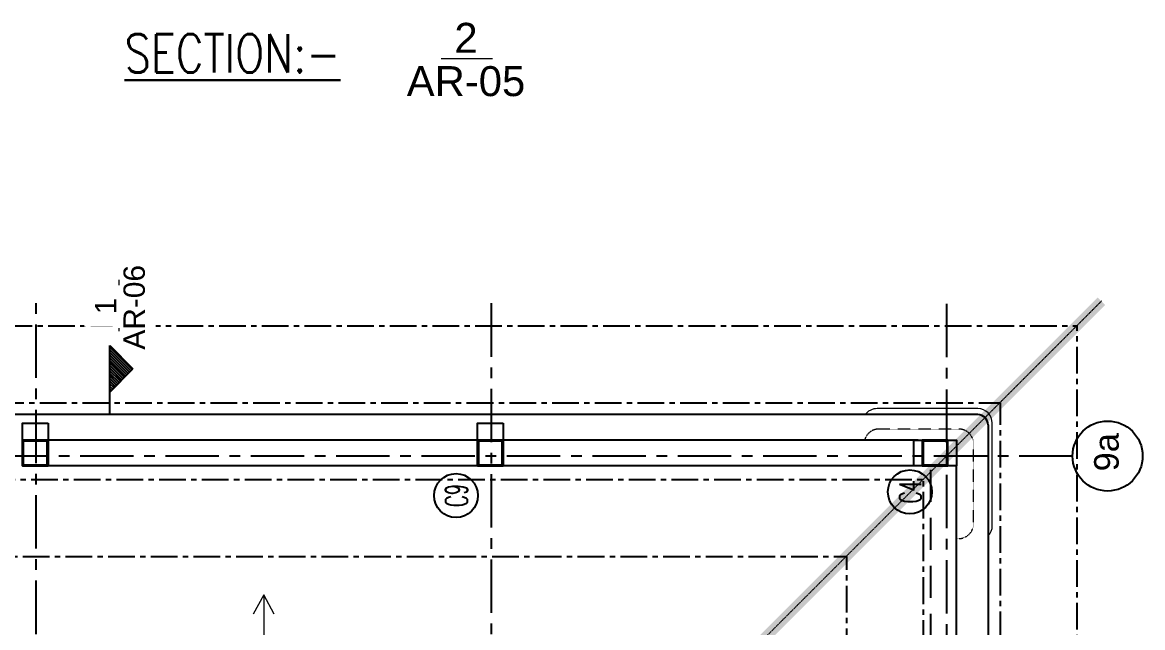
# Model space of a CAD drawing. Header units: millimetres. Extents: x 2659630 to 6742168, y -2425387 to -732288.
# Drawn here: x 3650005 to 3663125, y -1356651 to -1349565 of the extents above; entities that cross this region are included whole.
import ezdxf
from ezdxf.enums import TextEntityAlignment as Align

# ---------------------------------------------------------------- set-up
doc = ezdxf.new("R2010")
doc.units = ezdxf.units.MM
for name, pattern in [('CENTER', [2, 1.25, -0.25, 0.25, -0.25]), ('Hidden', [7.14375, 4.7625, -2.38125]), ('HIDDEN2', [0.1875, 0.125, -0.0625]), ('Overhead', [3.96875, 2.38125, -1.5875])]:
    doc.linetypes.add(name, pattern=pattern)
for name, color, linetype in [('A-CORNICE', 20, 'Continuous'), ('S-BEAM INNER', 4, 'HIDDEN2'), ('S-BEAM OUTER', 4, 'Continuous'), ('S-COLUMN', 1, 'Continuous'), ('S-COLUMN CIRCLE', 9, 'Continuous'), ('S-COLUMN NO', 2, 'Continuous'), ('S-GRIDE CIRCLE', 8, 'Continuous'), ('S-GRIDE LINE', 8, 'CENTER'), ('S-GRIDE NO', 1, 'Continuous'), ('S-SECTION MARK', 1, 'Continuous'), ('S-STIRUPS', 3, 'Continuous'), ('S-TITIL', 6, 'Continuous')]:
    doc.layers.add(name, color=color, linetype=linetype)
for name, color, linetype, lineweight in [('A-DETL-THIN', 151, 'Continuous', 18), ('A-FLOR-OVHD', 1, 'Overhead', 18), ('A-OVERHEAD LINE', 31, 'Continuous', 9), ('A-PLASTER', 50, 'Continuous', 0), ('G-ANNO-SYMB', 111, 'Continuous', 9)]:
    doc.layers.add(name, color=color, linetype=linetype, lineweight=lineweight)
doc.styles.add('Arial', font='arial.ttf', dxfattribs={"height": 123})
doc.styles.add('Arial_1', font='arial.ttf', dxfattribs={"height": 98.353293})
doc.styles.add('ROMANS', font='r.shx', dxfattribs={"width": 0.7})
pattern_1 = [(315, (3649190.936, -1279024.433), (15.2387667, 15.2387667), [])]

msp = doc.modelspace()

# ---------------------------------------------------------------- hatches: boundary and pattern name
at = {"layer": 'S-SECTION MARK', "ltscale": 5}
h = msp.add_hatch(dxfattribs=at)
h.set_pattern_fill('ANSI31', color=256, scale=172.406964, angle=270, style=0)
h.set_pattern_definition(pattern_1)
h.paths.add_polyline_path([(3651297.043, -1353621.573), (3651029.914, -1353349.708), (3651029.914, -1353893.438)])
h = msp.add_hatch(dxfattribs=at)
h.set_pattern_fill('ANSI31', color=256, scale=172.406964, angle=270, style=0)
h.set_pattern_definition(pattern_1)
h.paths.add_polyline_path([(3651297.043, -1353621.573), (3651029.914, -1353349.708), (3651029.914, -1353893.438)])
h = msp.add_hatch(dxfattribs=at)
h.set_pattern_fill('ANSI31', color=256, scale=172.406964, angle=270, style=0)
h.set_pattern_definition(pattern_1)
h.paths.add_polyline_path([(3651297.043, -1353621.573), (3651029.914, -1353349.708), (3651029.914, -1353893.438)])

# ---------------------------------------------------------------- linework, layer by layer
at = {"layer": 'A-CORNICE'}
for p, q in [((3661194.721, -1354157.048), (3644464.719, -1354157.048)), ((3661314.721, -1354277.048), (3661314.721, -1379007.048))]:
    msp.add_line(p, q, dxfattribs=at)
msp.add_arc((3661194.721, -1354277.048), 120, 0, 90, dxfattribs=at)
at = {"layer": 'A-DETL-THIN'}
msp.add_line((3652831.266, -1356269.14), (3652831.266, -1357649.14), dxfattribs=at)
msp.add_lwpolyline([(3652954.892, -1356492.168), (3652831.266, -1356269.14), (3652707.639, -1356492.168)], dxfattribs=at)
at = {"layer": 'A-FLOR-OVHD'}
for p, q in [((3660974.721, -1354327.049), (3660034.721, -1354327.049)), ((3661144.731, -1355437.048), (3661144.721, -1354497.049)), ((3660944.721, -1354527.043), (3660944.731, -1355607.048)), ((3660944.731, -1355607.048), (3660944.731, -1355607.048))]:
    msp.add_line(p, q, dxfattribs=at)
for centre, radius, start, end in [((3660034.721, -1354497.049), 170, 90, 166.3909364), ((3660974.721, -1354497.049), 170, 0, 90), ((3660971.259, -1355435.61), 173.479, 261.2041546, 359.5249185)]:
    msp.add_arc(centre, radius, start, end, dxfattribs=at)
at = {"layer": 'A-OVERHEAD LINE', "linetype": 'Hidden'}
msp.add_line((3662644.721, -1352827.05), (3652829.72, -1362642.051), dxfattribs=at)
at = {"layer": 'A-PLASTER'}
for p, q in [((3661194.721, -1354087.048), (3660014.721, -1354087.048)), ((3661364.731, -1355457.05), (3661364.721, -1354257.049))]:
    msp.add_line(p, q, dxfattribs=at)
for centre, start, end in [((3660014.721, -1354257.048), 115.714286, 128.5714275), ((3660014.721, -1354257.048), 102.857143, 115.7142849), ((3660014.721, -1354257.048), 90, 102.8571424), ((3661194.721, -1354257.049), 0, 89.9999641), ((3660014.721, -1354257.048), 141.4285731, 143.9681214), ((3660014.721, -1354257.048), 128.5714313, 141.428572), ((3661194.731, -1355457.05), 314.9010425, 0)]:
    msp.add_arc(centre, 170, start, end, dxfattribs=at)
at = {"layer": 'G-ANNO-SYMB'}
for p, q in [((3654909.723, -1349988.519), (3655509.723, -1349988.519)), ((3651137.715, -1353180.439), (3651137.715, -1352580.439))]:
    msp.add_line(p, q, dxfattribs=at)
at = {"layer": 'S-BEAM INNER', "ltscale": 3000}
msp.add_line((3660644.724, -1362490.434), (3660644.721, -1354757.051), dxfattribs=at)
at = {"layer": 'S-BEAM OUTER', "ltscale": 2500}
for p, q in [((3655335.124, -1354457.039), (3650279.722, -1354457.039)), ((3660494.721, -1354457.049), (3655635.127, -1354457.049)), ((3655335.124, -1354757.039), (3650279.722, -1354757.039)), ((3660444.722, -1354757.049), (3655609.721, -1354757.049)), ((3660944.724, -1362489.748), (3660944.721, -1354757.085))]:
    msp.add_line(p, q, dxfattribs=at)
at = {"layer": 'S-COLUMN', "color": 1}
for points in [[(3650305.127, -1354257.071), (3650305.127, -1354757.07), (3650005.124, -1354757.07), (3650005.124, -1354257.071)], [(3655635.127, -1354257.078), (3655635.127, -1354757.077), (3655335.124, -1354757.077), (3655335.124, -1354257.078)], [(3660944.721, -1354757.051), (3660444.722, -1354757.051), (3660444.722, -1354457.049), (3660944.721, -1354457.049)]]:
    msp.add_lwpolyline(points, close=True, dxfattribs=at)
at = {"layer": 'S-COLUMN CIRCLE'}
for centre in [(3655083.741, -1355105.104), (3660399.193, -1355062.268)]:
    msp.add_circle(centre, 257.143, dxfattribs=at)
at = {"layer": 'S-GRIDE CIRCLE'}
msp.add_circle((3662715.282, -1354642.043), 409.836, dxfattribs=at)
msp.add_circle((3662715.282, -1354642.043), 409.836, dxfattribs=at)
msp.add_circle((3662715.282, -1354642.043), 409.836, dxfattribs=at)
at = {"layer": 'S-GRIDE LINE', "ltscale": 500}
for p, q in [((3650164.721, -1384726.67), (3650164.721, -1352851.439)), ((3655494.721, -1352854.117), (3655494.721, -1384726.67)), ((3660829.721, -1352861.43), (3660829.721, -1384726.67)), ((3662305.446, -1354642.043), (3639676.266, -1354642.043))]:
    msp.add_line(p, q, dxfattribs=at)
at = {"layer": 'S-GRIDE LINE', "color": 3, "ltscale": 250}
for p, q in [((3643308.385, -1353119.023), (3662361.066, -1353119.023)), ((3662359.726, -1380175.128), (3662359.726, -1353118.202)), ((3644208.385, -1354019.023), (3661461.066, -1354019.023)), ((3661459.726, -1379275.128), (3661459.726, -1354018.202)), ((3645108.385, -1354919.023), (3660561.066, -1354919.023)), ((3660559.726, -1378375.128), (3660559.726, -1354918.202)), ((3646008.385, -1355819.023), (3659661.066, -1355819.023)), ((3659659.726, -1377475.128), (3659659.726, -1355818.202))]:
    msp.add_line(p, q, dxfattribs=at)
at = {"layer": 'S-GRIDE LINE', "color": 6, "ltscale": 250}
msp.add_lwpolyline([(3662641.493, -1352830.122, 125, 125, 0), (3652828.107, -1362643.508, 125, 125, 0)], format="xyseb", dxfattribs=at)
at = {"layer": 'S-SECTION MARK'}
for p, q in [((3651029.914, -1353349.708), (3651297.043, -1353621.573)), ((3651029.914, -1354162.566), (3651029.914, -1353349.708)), ((3651029.914, -1354162.566), (3651029.914, -1353349.708)), ((3651029.914, -1354162.566), (3651029.914, -1353349.708)), ((3651029.914, -1353893.438), (3651297.043, -1353621.573)), ((3651029.914, -1353893.438), (3651297.043, -1353621.573)), ((3651029.914, -1353893.438), (3651297.043, -1353621.573))]:
    msp.add_line(p, q, dxfattribs=at)
at = {"layer": 'S-STIRUPS', "ltscale": 1200}
for points in [[(3650305.127, -1354757.07), (3650305.127, -1354457.07), (3650005.127, -1354457.07), (3650005.127, -1354757.07)], [(3650305.127, -1354757.07), (3650305.127, -1354457.07), (3650005.127, -1354457.07), (3650005.127, -1354757.07)], [(3650295.127, -1354747.07), (3650295.127, -1354467.07), (3650015.127, -1354467.07), (3650015.127, -1354747.07)], [(3655635.124, -1354757.039), (3655635.124, -1354457.039), (3655335.124, -1354457.039), (3655335.124, -1354757.039)], [(3655635.124, -1354757.039), (3655635.124, -1354457.039), (3655335.124, -1354457.039), (3655335.124, -1354757.039)], [(3655625.124, -1354747.039), (3655625.124, -1354467.039), (3655345.124, -1354467.039), (3655345.124, -1354747.039)], [(3660844.72, -1354757.051), (3660844.72, -1354457.051), (3660544.72, -1354457.051), (3660544.72, -1354757.051)], [(3660844.72, -1354757.051), (3660844.72, -1354457.051), (3660544.72, -1354457.051), (3660544.72, -1354757.051)], [(3660834.72, -1354747.051), (3660834.72, -1354467.051), (3660554.72, -1354467.051), (3660554.72, -1354747.051)]]:
    msp.add_lwpolyline(points, close=True, dxfattribs=at)

# ---------------------------------------------------------------- texts
at = {"layer": 'G-ANNO-SYMB', "width": 325.02824, "attachment_point": 2, "line_spacing_factor": 0.938532, "style": 'Arial_1'}
for s, insert, char_height in [('2', (3655200.567, -1349570.025, 0), 350.545), ('AR-05', (3655200.567, -1350077.161, 0), 350.5449)]:
    msp.add_mtext(s, dxfattribs=dict(at, insert=insert, char_height=char_height))
at = {"layer": 'S-COLUMN NO', "style": 'ROMANS', "width": 0.6}
for s, p in [('C9', (3655089.271, -1355103.735, 0)), ('C4', (3660404.723, -1355060.9, 0))]:
    msp.add_text(s, height=257.1429, rotation=90, dxfattribs=at).set_placement(p, align=Align.MIDDLE_CENTER)
at = {"layer": 'S-GRIDE NO', "style": 'Arial'}
msp.add_text('9a', height=287.9195, rotation=90, dxfattribs=at).set_placement((3662845.12, -1354821.715))
at = {"layer": 'S-TITIL', "lineweight": 30, "style": 'ROMANS', "width": 0.8}
msp.add_text('%%USECTION:-', height=450, dxfattribs=at).set_placement((3651201.35, -1350151.374))

# ---------------------------------------------------------------- next in the draw order: texts
at = {"layer": 'G-ANNO-SYMB', "insert": (3650854.781, -1352886.269), "char_height": 250.389, "width": 232.16303, "attachment_point": 2, "rotation": 90, "line_spacing_factor": 0.938532, "style": 'Arial_1', "bg_fill": 2}
msp.add_mtext('1', dxfattribs=at)

# ---------------------------------------------------------------- next in the draw order: texts
at = {"layer": 'G-ANNO-SYMB', "insert": (3651189.004, -1352901.013), "char_height": 250.3892, "width": 232.16303, "attachment_point": 2, "rotation": 90, "line_spacing_factor": 0.938532, "style": 'Arial_1', "bg_fill": 2}
msp.add_mtext('AR-06', dxfattribs=at)

doc.saveas('drawing.dxf')
